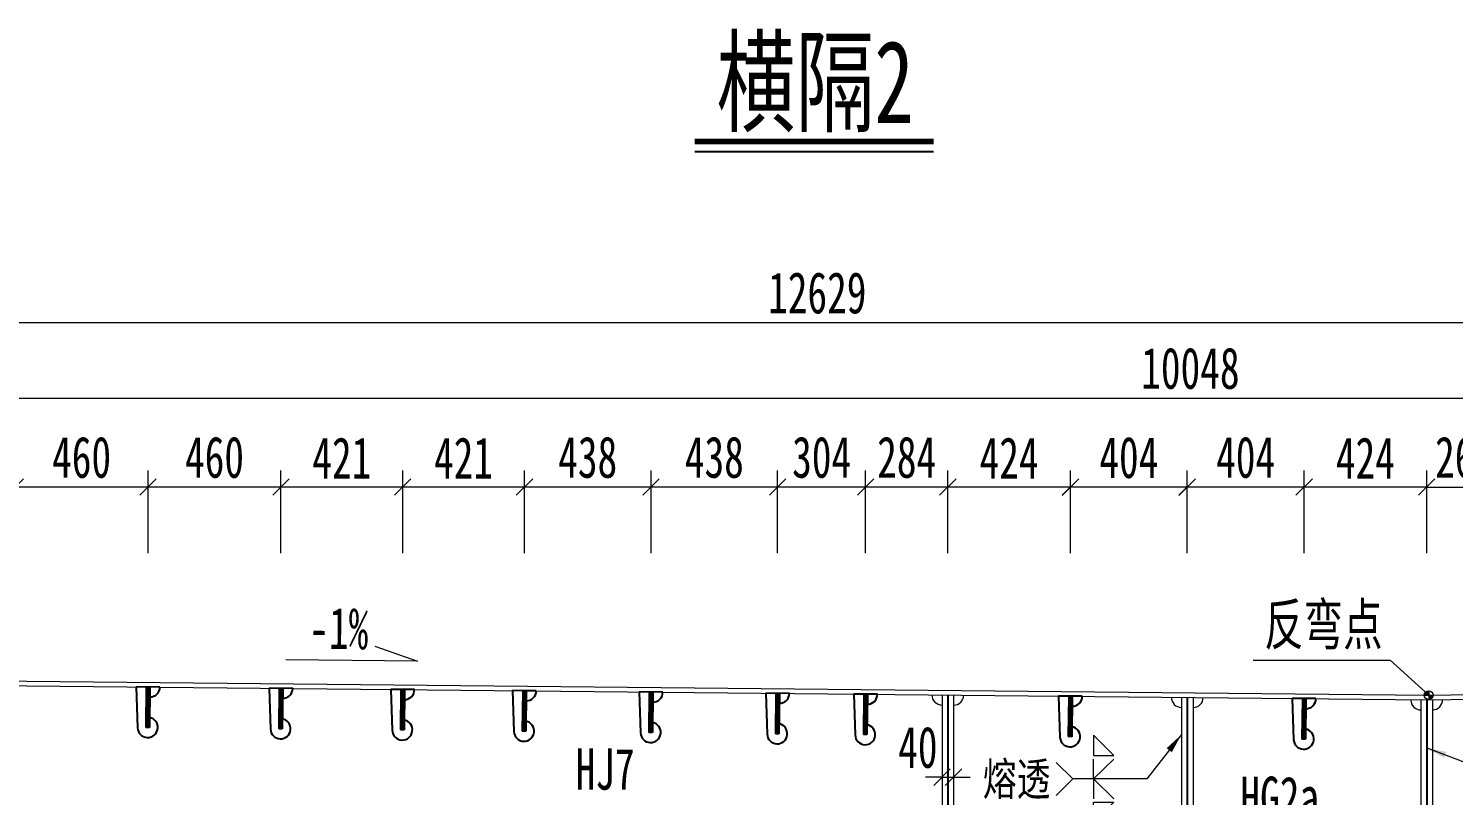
# Model space of a CAD drawing. Header units: millimetres. Extents: x -89049 to 410567, y -307459 to -100425.
# Drawn here: x 131896 to 136825, y -122759 to -120106 of the extents above; entities that cross this region are included whole.
import ezdxf
from ezdxf.enums import TextEntityAlignment as Align

# ---------------------------------------------------------------- set-up
doc = ezdxf.new("R2010")
doc.units = ezdxf.units.MM
doc.layers.get('Defpoints').update_dxf_attribs({"color": 8})
for name, color, linetype, lineweight in [('Dim', 4, 'Continuous', 15), ('文字', 7, 'Continuous', 15), ('标注线及字体', 2, 'Continuous', 15), ('细实线', 4, 'Continuous', 15), ('钢板粗线', 1, 'Continuous', 25), ('钢板细线', 6, 'Continuous', 15)]:
    doc.layers.add(name, color=color, linetype=linetype, lineweight=lineweight)
doc.layers.add('Text', color=4, linetype='Continuous')
doc.styles.add('111', font='', dxfattribs={"width": 0.7})
doc.styles.add('BM_Dim', font='', dxfattribs={"width": 0.85})
doc.styles.add('SMEDI', font='', dxfattribs={"width": 0.75})
doc.styles.get("Standard").update_dxf_attribs({"font": ''})
doc.styles.get('111').set_extended_font_data('仿宋_GB2312')
doc.styles.get('BM_Dim').set_extended_font_data('仿宋_GB2312')
doc.styles.get('SMEDI').set_extended_font_data('仿宋_GB2312')
doc.styles.get('Standard').set_extended_font_data('仿宋_GB2312')
doc.dimstyles.new('200', dxfattribs={"dimscale": 0, "dimtxt": 2.5, "dimasz": 1, "dimexe": 1, "dimexo": 1, "dimgap": 0.6, "dimtad": 1, "dimdec": 0, "dimdsep": 46, "dimtxsty": '111', "dimblk": 'OBLIQUE', "dimcen": 0, "dimclrd": 4, "dimclre": 4, "dimclrt": 4, "dimadec": 1, "dimazin": 2, "dimtfac": 1, "dimtdec": 0, "dimtix": 1, "dimtmove": 2, "dimatfit": 3, "dimfxl": 4, "dimfxlon": 1, "dimtolj": 1, "dimlwd": -1, "dimlwe": -1, "dimarcsym": 0})
doc.dimstyles.new('MSteel_1.0_1.0', dxfattribs={"dimtxt": 3, "dimasz": 1.2, "dimexe": 1, "dimexo": 1, "dimgap": 1, "dimtad": 3, "dimtoh": 1, "dimdec": 0, "dimzin": 0, "dimdsep": 46, "dimtxsty": 'Standard', "dimblk": 'ARCHTICK', "dimcen": 0.09, "dimclrd": 3, "dimclre": 3, "dimadec": 0, "dimazin": 0, "dimtfac": 1, "dimtdec": 4, "dimtofl": 0, "dimtmove": 0, "dimatfit": 3, "dimfxl": 1, "dimtolj": 1, "dimtzin": 0, "dimarcsym": 0})

# ---------------------------------------------------------------- blocks, each defined once
blk = doc.blocks.new('_Oblique')
at = {"color": 0, "linetype": 'ByBlock', "lineweight": -2}
blk.add_line((-0.5, -0.5), (0.5, 0.5), dxfattribs=at)
blk = doc.blocks.new('*D317')
at = {"layer": 'Defpoints', "color": 0, "transparency": 16777216}
for p in [(140939.3, -121384.1), (130891.2, -122353), (140939.3, -122348.6)]:
    blk.add_point(p, dxfattribs=at)
at = {"layer": '细实线', "color": 4, "transparency": 16777216}
for p, q in [((130891.2, -121612.7), (130891.2, -121327)), ((140939.3, -121612.7), (140939.3, -121327)), ((130891.2, -121384.1), (140939.3, -121384.1))]:
    blk.add_line(p, q, dxfattribs=at)
at = {"layer": '细实线', "color": 4, "transparency": 16777216, "xscale": 57.14285714285715, "yscale": 57.14285714285715, "zscale": 57.14285714285715, "rotation": 180}
blk.add_blockref('_Oblique', (130891.2, -121384.1), dxfattribs=at)
at = {"layer": '细实线', "color": 4, "transparency": 16777216, "xscale": 57.14285714285715, "yscale": 57.14285714285715, "zscale": 57.14285714285715}
blk.add_blockref('_Oblique', (140939.3, -121384.1), dxfattribs=at)
at = {"layer": '细实线', "color": 4, "transparency": 16777216, "insert": (135915.2, -121281.9), "char_height": 142.86, "attachment_point": 5, "style": '111'}
blk.add_mtext('\\A1;10048', dxfattribs=at)
blk = doc.blocks.new('*D333')
at = {"layer": 'Defpoints', "color": 0, "transparency": 16777216}
for p in [(135076.1, -121691.9), (135076.1, -122413), (135500.2, -122415.2)]:
    blk.add_point(p, dxfattribs=at)
at = {"layer": '细实线', "color": 4, "transparency": 16777216}
for p, q in [((135076.1, -121920.5), (135076.1, -121634.7)), ((135500.2, -121920.5), (135500.2, -121634.7)), ((135500.2, -121691.9), (135076.1, -121691.9))]:
    blk.add_line(p, q, dxfattribs=at)
at = {"layer": '细实线', "color": 4, "transparency": 16777216, "xscale": 57.14285714285715, "yscale": 57.14285714285715, "zscale": 57.14285714285715, "rotation": 180}
blk.add_blockref('_Oblique', (135076.1, -121691.9), dxfattribs=at)
at = {"layer": '细实线', "color": 4, "transparency": 16777216, "xscale": 57.14285714285715, "yscale": 57.14285714285715, "zscale": 57.14285714285715}
blk.add_blockref('_Oblique', (135500.2, -121691.9), dxfattribs=at)
at = {"layer": '细实线', "color": 4, "transparency": 16777216, "insert": (135288.1, -121591.2), "char_height": 142.86, "attachment_point": 5, "style": '111'}
blk.add_mtext('\\A1;424', dxfattribs=at)
blk = doc.blocks.new('*D334')
at = {"layer": 'Defpoints', "color": 0, "transparency": 16777216}
for p in [(134791.8, -121691.9), (134791.8, -122408.1), (135076.1, -122413)]:
    blk.add_point(p, dxfattribs=at)
at = {"layer": '细实线', "color": 4, "transparency": 16777216}
for p, q in [((134791.8, -121920.5), (134791.8, -121634.7)), ((135076.1, -121920.5), (135076.1, -121634.7)), ((135076.1, -121691.9), (134791.8, -121691.9))]:
    blk.add_line(p, q, dxfattribs=at)
at = {"layer": '细实线', "color": 4, "transparency": 16777216, "xscale": 57.14285714285715, "yscale": 57.14285714285715, "zscale": 57.14285714285715, "rotation": 180}
blk.add_blockref('_Oblique', (134791.8, -121691.9), dxfattribs=at)
at = {"layer": '细实线', "color": 4, "transparency": 16777216, "xscale": 57.14285714285715, "yscale": 57.14285714285715, "zscale": 57.14285714285715}
blk.add_blockref('_Oblique', (135076.1, -121691.9), dxfattribs=at)
at = {"layer": '细实线', "color": 4, "transparency": 16777216, "insert": (134933.9, -121589.6), "char_height": 142.86, "attachment_point": 5, "style": '111'}
blk.add_mtext('\\A1;284', dxfattribs=at)
blk = doc.blocks.new('*D336')
at = {"layer": 'Defpoints', "color": 0, "transparency": 16777216}
for p in [(140939.3, -121123.3), (128309.9, -122335.4), (140939.3, -122348.6)]:
    blk.add_point(p, dxfattribs=at)
at = {"layer": '细实线', "color": 4, "transparency": 16777216}
for p, q in [((128309.9, -121351.9), (128309.9, -121066.2)), ((140939.3, -121351.9), (140939.3, -121066.2)), ((128309.9, -121123.3), (140939.3, -121123.3))]:
    blk.add_line(p, q, dxfattribs=at)
at = {"layer": '细实线', "color": 4, "transparency": 16777216, "xscale": 57.14285714285715, "yscale": 57.14285714285715, "zscale": 57.14285714285715, "rotation": 180}
blk.add_blockref('_Oblique', (128309.9, -121123.3), dxfattribs=at)
at = {"layer": '细实线', "color": 4, "transparency": 16777216, "xscale": 57.14285714285715, "yscale": 57.14285714285715, "zscale": 57.14285714285715}
blk.add_blockref('_Oblique', (140939.3, -121123.3), dxfattribs=at)
at = {"layer": '细实线', "color": 4, "transparency": 16777216, "insert": (134624.6, -121021.1), "char_height": 142.86, "attachment_point": 5, "style": '111'}
blk.add_mtext('\\A1;12629', dxfattribs=at)
blk = doc.blocks.new('12-140加劲 有过焊孔')
at = {"layer": 'Defpoints'}
blk.add_line((0, 0), (0, 140), dxfattribs=at)
at = {"layer": '钢板粗线', "color": 7}
for p, q in [((-6, 0), (-6, 140)), ((-6, 140), (6, 140)), ((6, 0), (6, 140)), ((41, 0), (35, 141.5)), ((-41, 0), (41, 0))]:
    blk.add_line(p, q, dxfattribs=at)
for centre, start, end in [((0, 140), 2.441, 260.1291), ((-6, 0), 90, 180)]:
    blk.add_arc(centre, 35, start, end, dxfattribs=at)
blk = doc.blocks.new('*D343')
at = {"layer": 'Defpoints', "color": 0, "transparency": 16777216}
for p in [(134049.6, -121691.9), (134049.6, -122400.6), (134487.5, -122405)]:
    blk.add_point(p, dxfattribs=at)
at = {"layer": '细实线', "color": 4, "transparency": 16777216}
for p, q in [((134049.6, -121920.5), (134049.6, -121634.7)), ((134487.5, -121920.5), (134487.5, -121634.7)), ((134487.5, -121691.9), (134049.6, -121691.9))]:
    blk.add_line(p, q, dxfattribs=at)
at = {"layer": '细实线', "color": 4, "transparency": 16777216, "xscale": 57.14285714285715, "yscale": 57.14285714285715, "zscale": 57.14285714285715, "rotation": 180}
blk.add_blockref('_Oblique', (134049.6, -121691.9), dxfattribs=at)
at = {"layer": '细实线', "color": 4, "transparency": 16777216, "xscale": 57.14285714285715, "yscale": 57.14285714285715, "zscale": 57.14285714285715}
blk.add_blockref('_Oblique', (134487.5, -121691.9), dxfattribs=at)
at = {"layer": '细实线', "color": 4, "transparency": 16777216, "insert": (134268.6, -121589.6), "char_height": 142.86, "attachment_point": 5, "style": '111'}
blk.add_mtext('\\A1;438', dxfattribs=at)
blk = doc.blocks.new('*D345')
at = {"layer": 'Defpoints', "color": 0, "transparency": 16777216}
for p in [(133190.6, -121691.9), (133190.6, -122392), (133611.7, -122396.2)]:
    blk.add_point(p, dxfattribs=at)
at = {"layer": '细实线', "color": 4, "transparency": 16777216}
for p, q in [((133190.6, -121920.5), (133190.6, -121634.7)), ((133611.7, -121920.5), (133611.7, -121634.7)), ((133611.7, -121691.9), (133190.6, -121691.9))]:
    blk.add_line(p, q, dxfattribs=at)
at = {"layer": '细实线', "color": 4, "transparency": 16777216, "xscale": 57.14285714285715, "yscale": 57.14285714285715, "zscale": 57.14285714285715, "rotation": 180}
blk.add_blockref('_Oblique', (133190.6, -121691.9), dxfattribs=at)
at = {"layer": '细实线', "color": 4, "transparency": 16777216, "xscale": 57.14285714285715, "yscale": 57.14285714285715, "zscale": 57.14285714285715}
blk.add_blockref('_Oblique', (133611.7, -121691.9), dxfattribs=at)
at = {"layer": '细实线', "color": 4, "transparency": 16777216, "insert": (133401.1, -121591.2), "char_height": 142.86, "attachment_point": 5, "style": '111'}
blk.add_mtext('\\A1;421', dxfattribs=at)
blk = doc.blocks.new('...')
at = {"layer": '细实线'}
h = blk.add_hatch(color=256, dxfattribs=at)
h.dxf.hatch_style = 1
h.paths.add_polyline_path([(-15.3, 0, -0.414214), (0, 15.3), (0, 0)])
h.paths.add_polyline_path([(0, -15.3), (0, 0), (15.3, 0, -0.414214)])
for p, q in [((0, 15.3), (0, -15.3)), ((-15.3, 0), (15.3, 0))]:
    blk.add_line(p, q, dxfattribs=at)
blk.add_circle((0, 0), 15.3, dxfattribs=at)
blk = doc.blocks.new('*D4683')
at = {"layer": 'Defpoints', "color": 0, "transparency": 16777216}
for p in [(-4582.9, 542.1), (-4582.9, -189.7), (-4844.9, -197.4)]:
    blk.add_point(p, dxfattribs=at)
at = {"layer": '细实线', "color": 4, "transparency": 16777216}
for p, q in [((-4844.9, 313.5), (-4844.9, 599.3)), ((-4582.9, 313.5), (-4582.9, 599.3)), ((-4844.9, 542.1), (-4582.9, 542.1))]:
    blk.add_line(p, q, dxfattribs=at)
at = {"layer": '细实线', "color": 4, "transparency": 16777216, "xscale": 57.14285714285715, "yscale": 57.14285714285715, "zscale": 57.14285714285715, "rotation": 180}
blk.add_blockref('_Oblique', (-4844.9, 542.1), dxfattribs=at)
at = {"layer": '细实线', "color": 4, "transparency": 16777216, "xscale": 57.14285714285715, "yscale": 57.14285714285715, "zscale": 57.14285714285715}
blk.add_blockref('_Oblique', (-4582.9, 542.1), dxfattribs=at)
at = {"layer": '细实线', "color": 4, "transparency": 16777216, "insert": (-4713.9, 644.4), "char_height": 142.86, "attachment_point": 5, "style": '111'}
blk.add_mtext('\\A1;262', dxfattribs=at)
blk = doc.blocks.new('*D4690')
at = {"layer": 'Defpoints', "color": 0, "transparency": 16777216}
for p in [(-5269, 542.1), (-5269, -189.3), (-4844.9, -197.4)]:
    blk.add_point(p, dxfattribs=at)
at = {"layer": '细实线', "color": 4, "transparency": 16777216}
for p, q in [((-5269, 313.5), (-5269, 599.3)), ((-4844.9, 313.5), (-4844.9, 599.3)), ((-4844.9, 542.1), (-5269, 542.1))]:
    blk.add_line(p, q, dxfattribs=at)
at = {"layer": '细实线', "color": 4, "transparency": 16777216, "xscale": 57.14285714285715, "yscale": 57.14285714285715, "zscale": 57.14285714285715, "rotation": 180}
blk.add_blockref('_Oblique', (-5269, 542.1), dxfattribs=at)
at = {"layer": '细实线', "color": 4, "transparency": 16777216, "xscale": 57.14285714285715, "yscale": 57.14285714285715, "zscale": 57.14285714285715}
blk.add_blockref('_Oblique', (-4844.9, 542.1), dxfattribs=at)
at = {"layer": '细实线', "color": 4, "transparency": 16777216, "insert": (-5057, 642.8), "char_height": 142.86, "attachment_point": 5, "style": '111'}
blk.add_mtext('\\A1;424', dxfattribs=at)
blk = doc.blocks.new('*D4691')
at = {"layer": 'Defpoints', "color": 0, "transparency": 16777216}
for p in [(-5673.1, 542.1), (-5673.1, -185.2), (-5269, -189.3)]:
    blk.add_point(p, dxfattribs=at)
at = {"layer": '细实线', "color": 4, "transparency": 16777216}
for p, q in [((-5673.1, 313.5), (-5673.1, 599.3)), ((-5269, 313.5), (-5269, 599.3)), ((-5269, 542.1), (-5673.1, 542.1))]:
    blk.add_line(p, q, dxfattribs=at)
at = {"layer": '细实线', "color": 4, "transparency": 16777216, "xscale": 57.14285714285715, "yscale": 57.14285714285715, "zscale": 57.14285714285715, "rotation": 180}
blk.add_blockref('_Oblique', (-5673.1, 542.1), dxfattribs=at)
at = {"layer": '细实线', "color": 4, "transparency": 16777216, "xscale": 57.14285714285715, "yscale": 57.14285714285715, "zscale": 57.14285714285715}
blk.add_blockref('_Oblique', (-5269, 542.1), dxfattribs=at)
at = {"layer": '细实线', "color": 4, "transparency": 16777216, "insert": (-5471.1, 644.4), "char_height": 142.86, "attachment_point": 5, "style": '111'}
blk.add_mtext('\\A1;404', dxfattribs=at)
blk = doc.blocks.new('*D4692')
at = {"layer": 'Defpoints', "color": 0, "transparency": 16777216}
for p in [(-6077.2, 541.5), (-6077.2, -181.2), (-5673.1, -185.2)]:
    blk.add_point(p, dxfattribs=at)
at = {"layer": '细实线', "color": 4, "transparency": 16777216}
for p, q in [((-6077.2, 312.9), (-6077.2, 598.7)), ((-5673.1, 312.9), (-5673.1, 598.7)), ((-5673.1, 541.5), (-6077.2, 541.5))]:
    blk.add_line(p, q, dxfattribs=at)
at = {"layer": '细实线', "color": 4, "transparency": 16777216, "xscale": 57.14285714285715, "yscale": 57.14285714285715, "zscale": 57.14285714285715, "rotation": 180}
blk.add_blockref('_Oblique', (-6077.2, 541.5), dxfattribs=at)
at = {"layer": '细实线', "color": 4, "transparency": 16777216, "xscale": 57.14285714285715, "yscale": 57.14285714285715, "zscale": 57.14285714285715}
blk.add_blockref('_Oblique', (-5673.1, 541.5), dxfattribs=at)
at = {"layer": '细实线', "color": 4, "transparency": 16777216, "insert": (-5875.2, 643.7), "char_height": 142.86, "attachment_point": 5, "style": '111'}
blk.add_mtext('\\A1;404', dxfattribs=at)
blk = doc.blocks.new('_ArchTick')
at = {"color": 0, "linetype": 'ByBlock', "const_width": 0.15}
blk.add_lwpolyline([(-0.5, -0.5), (0.5, 0.5)], dxfattribs=at)
blk = doc.blocks.new('全融透2')
at = {"layer": 'Dim'}
blk.add_line((0, 0), (-4.479, 0), dxfattribs=at)
for points in [[(-3.227, 2.645), (-3.227, 1.414), (-1.995, 1.414)], [(-3.227, -2.645), (-3.227, -1.414), (-1.995, -1.414)]]:
    blk.add_lwpolyline(points, close=True, dxfattribs=at)
for points in [[(-5.479, 1), (-4.479, 0), (-5.479, -1)], [(-1.995, 1.206), (-3.227, 0), (-3.227, 1.206)], [(-1.995, -1.206), (-3.227, 0), (-3.227, -1.206)]]:
    blk.add_lwpolyline(points, dxfattribs=at)
at = {"layer": 'Text', "style": 'SMEDI', "width": 0.75}
blk.add_text('熔透', height=2, dxfattribs=at).set_placement((-9.923, 0), align=Align.MIDDLE_LEFT)
blk = doc.blocks.new('*D342')
at = {"layer": 'Defpoints', "color": 0, "transparency": 16777216}
for p in [(134487.5, -121691.9), (134487.5, -122405), (134791.8, -122408.1)]:
    blk.add_point(p, dxfattribs=at)
at = {"layer": '细实线', "color": 4, "transparency": 16777216}
for p, q in [((134487.5, -121920.5), (134487.5, -121634.7)), ((134791.8, -121920.5), (134791.8, -121634.7)), ((134791.8, -121691.9), (134487.5, -121691.9))]:
    blk.add_line(p, q, dxfattribs=at)
at = {"layer": '细实线', "color": 4, "transparency": 16777216, "xscale": 57.14285714285715, "yscale": 57.14285714285715, "zscale": 57.14285714285715, "rotation": 180}
blk.add_blockref('_Oblique', (134487.5, -121691.9), dxfattribs=at)
at = {"layer": '细实线', "color": 4, "transparency": 16777216, "xscale": 57.14285714285715, "yscale": 57.14285714285715, "zscale": 57.14285714285715}
blk.add_blockref('_Oblique', (134791.8, -121691.9), dxfattribs=at)
at = {"layer": '细实线', "color": 4, "transparency": 16777216, "insert": (134639.7, -121589.6), "char_height": 142.86, "attachment_point": 5, "style": '111'}
blk.add_mtext('\\A1;304', dxfattribs=at)
blk = doc.blocks.new('*D344')
at = {"layer": 'Defpoints', "color": 0, "transparency": 16777216}
for p in [(133611.7, -121691.9), (133611.7, -122396.2), (134049.6, -122400.6)]:
    blk.add_point(p, dxfattribs=at)
at = {"layer": '细实线', "color": 4, "transparency": 16777216}
for p, q in [((133611.7, -121920.5), (133611.7, -121634.7)), ((134049.6, -121920.5), (134049.6, -121634.7)), ((134049.6, -121691.9), (133611.7, -121691.9))]:
    blk.add_line(p, q, dxfattribs=at)
at = {"layer": '细实线', "color": 4, "transparency": 16777216, "xscale": 57.14285714285715, "yscale": 57.14285714285715, "zscale": 57.14285714285715, "rotation": 180}
blk.add_blockref('_Oblique', (133611.7, -121691.9), dxfattribs=at)
at = {"layer": '细实线', "color": 4, "transparency": 16777216, "xscale": 57.14285714285715, "yscale": 57.14285714285715, "zscale": 57.14285714285715}
blk.add_blockref('_Oblique', (134049.6, -121691.9), dxfattribs=at)
at = {"layer": '细实线', "color": 4, "transparency": 16777216, "insert": (133830.6, -121589.6), "char_height": 142.86, "attachment_point": 5, "style": '111'}
blk.add_mtext('\\A1;438', dxfattribs=at)
blk = doc.blocks.new('*D347')
at = {"layer": 'Defpoints', "color": 0, "transparency": 16777216}
for p in [(132309.9, -121691.9), (132309.9, -122383.2), (132769.6, -122387.8)]:
    blk.add_point(p, dxfattribs=at)
at = {"layer": '细实线', "color": 4, "transparency": 16777216}
for p, q in [((132309.9, -121920.5), (132309.9, -121634.7)), ((132769.6, -121920.5), (132769.6, -121634.7)), ((132769.6, -121691.9), (132309.9, -121691.9))]:
    blk.add_line(p, q, dxfattribs=at)
at = {"layer": '细实线', "color": 4, "transparency": 16777216, "xscale": 57.14285714285715, "yscale": 57.14285714285715, "zscale": 57.14285714285715, "rotation": 180}
blk.add_blockref('_Oblique', (132309.9, -121691.9), dxfattribs=at)
at = {"layer": '细实线', "color": 4, "transparency": 16777216, "xscale": 57.14285714285715, "yscale": 57.14285714285715, "zscale": 57.14285714285715}
blk.add_blockref('_Oblique', (132769.6, -121691.9), dxfattribs=at)
at = {"layer": '细实线', "color": 4, "transparency": 16777216, "insert": (132539.7, -121589.6), "char_height": 142.86, "attachment_point": 5, "style": '111'}
blk.add_mtext('\\A1;460', dxfattribs=at)
blk = doc.blocks.new('*D346')
at = {"layer": 'Defpoints', "color": 0, "transparency": 16777216}
for p in [(132769.6, -121691.9), (132769.6, -122387.8), (133190.6, -122392)]:
    blk.add_point(p, dxfattribs=at)
at = {"layer": '细实线', "color": 4, "transparency": 16777216}
for p, q in [((132769.6, -121920.5), (132769.6, -121634.7)), ((133190.6, -121920.5), (133190.6, -121634.7)), ((133190.6, -121691.9), (132769.6, -121691.9))]:
    blk.add_line(p, q, dxfattribs=at)
at = {"layer": '细实线', "color": 4, "transparency": 16777216, "xscale": 57.14285714285715, "yscale": 57.14285714285715, "zscale": 57.14285714285715, "rotation": 180}
blk.add_blockref('_Oblique', (132769.6, -121691.9), dxfattribs=at)
at = {"layer": '细实线', "color": 4, "transparency": 16777216, "xscale": 57.14285714285715, "yscale": 57.14285714285715, "zscale": 57.14285714285715}
blk.add_blockref('_Oblique', (133190.6, -121691.9), dxfattribs=at)
at = {"layer": '细实线', "color": 4, "transparency": 16777216, "insert": (132980.1, -121591.2), "char_height": 142.86, "attachment_point": 5, "style": '111'}
blk.add_mtext('\\A1;421', dxfattribs=at)
blk = doc.blocks.new('*D348')
at = {"layer": 'Defpoints', "color": 0, "transparency": 16777216}
for p in [(131850.1, -121691.9), (131850.1, -122378.6), (132309.9, -122383.2)]:
    blk.add_point(p, dxfattribs=at)
at = {"layer": '细实线', "color": 4, "transparency": 16777216}
for p, q in [((131850.1, -121920.5), (131850.1, -121634.7)), ((132309.9, -121920.5), (132309.9, -121634.7)), ((132309.9, -121691.9), (131850.1, -121691.9))]:
    blk.add_line(p, q, dxfattribs=at)
at = {"layer": '细实线', "color": 4, "transparency": 16777216, "xscale": 57.14285714285715, "yscale": 57.14285714285715, "zscale": 57.14285714285715, "rotation": 180}
blk.add_blockref('_Oblique', (131850.1, -121691.9), dxfattribs=at)
at = {"layer": '细实线', "color": 4, "transparency": 16777216, "xscale": 57.14285714285715, "yscale": 57.14285714285715, "zscale": 57.14285714285715}
blk.add_blockref('_Oblique', (132309.9, -121691.9), dxfattribs=at)
at = {"layer": '细实线', "color": 4, "transparency": 16777216, "insert": (132080, -121589.6), "char_height": 142.86, "attachment_point": 5, "style": '111'}
blk.add_mtext('\\A1;460', dxfattribs=at)
blk = doc.blocks.new('*D355')
at = {"layer": 'Defpoints', "color": 0, "transparency": 16777216}
for p in [(135056.1, -122640.1), (135096.1, -122647.4), (135096.1, -122695)]:
    blk.add_point(p, dxfattribs=at)
at = {"layer": '细实线', "color": 4, "transparency": 16777216}
for p, q in [((135056.1, -122695), (134998.9, -122695)), ((135056.1, -122695), (135056.1, -122752.1)), ((135056.1, -122695), (135096.1, -122695)), ((135096.1, -122695), (135096.1, -122752.1)), ((135096.1, -122695), (135153.2, -122695))]:
    blk.add_line(p, q, dxfattribs=at)
at = {"layer": '细实线', "color": 4, "transparency": 16777216, "xscale": 57.14285714285715, "yscale": 57.14285714285715, "zscale": 57.14285714285715}
blk.add_blockref('_Oblique', (135056.1, -122695), dxfattribs=at)
at = {"layer": '细实线', "color": 4, "transparency": 16777216, "xscale": 57.14285714285715, "yscale": 57.14285714285715, "zscale": 57.14285714285715, "rotation": 180}
blk.add_blockref('_Oblique', (135096.1, -122695), dxfattribs=at)
at = {"layer": '细实线', "color": 4, "transparency": 16777216, "insert": (134972.5, -122592.7), "char_height": 142.86, "attachment_point": 5, "style": '111'}
blk.add_mtext('\\A1;40', dxfattribs=at)
blk = doc.blocks.new('*D560')
at = {"layer": 'Defpoints', "color": 0, "transparency": 16777216}
for p in [(130901.3, -122374.3), (132798.2, -124578.2), (132916.5, -124606.1), (132957, -124606.1), (140029.9, -124606.1)]:
    blk.add_point(p, dxfattribs=at)
at = {"layer": '细实线', "color": 4, "transparency": 16777216}
blk.add_line((132859.4, -124606.1), (132738.7, -124606.1), dxfattribs=at)
blk.add_arc((132957, -124606.1), 161.2, 132.6489, 180, dxfattribs=at)
at = {"layer": '细实线', "color": 4, "transparency": 16777216, "xscale": 57.14285714285715, "yscale": 57.14285714285715, "zscale": 57.14285714285715}
for p, rotation in [((132847.8, -124487.5), 42.64891912976098), ((132795.8, -124606.1), 270)]:
    blk.add_blockref('_Oblique', p, dxfattribs=dict(at, rotation=rotation))
at = {"layer": '细实线', "color": 4, "transparency": 16777216, "insert": (132658.3, -124508.2), "char_height": 142.857, "attachment_point": 5, "rotation": 71.8543, "style": '111'}
blk.add_mtext('\\A1;47.4%%d', dxfattribs=at)
blk = doc.blocks.new('fff')
at = {"layer": 'Defpoints', "color": 8}
for p, q in [((-5673.1, -185.2), (-5673.1, -2372.1)), ((-4844.9, -193.6), (-4844.9, -2372.1))]:
    blk.add_line(p, q, dxfattribs=at)
at = {"layer": '细实线'}
for p, q in [((-5445.4, -56.3), (-4970.7, -56.3)), ((-4970.7, -56.3), (-4838.1, -177.6))]:
    blk.add_line(p, q, dxfattribs=at)
at = {"layer": '钢板细线', "color": 3}
for p, q in [((-5693.1, -185), (-5693.1, -2372.1)), ((-5653.1, -185.4), (-5653.1, -2372.1)), ((-4864.9, -193.9), (-4864.9, -2372.1)), ((-4824.9, -193.3), (-4824.9, -2372.1))]:
    blk.add_line(p, q, dxfattribs=at)
at = {"layer": '钢板细线'}
for centre, start, end in [((-5693.1, -185), 179.422, 270), ((-5653.1, -185.4), 270, 359.5082), ((-4864.9, -193.9), 180.8594, 270), ((-4824.9, -193.3), 270, 0.8594)]:
    blk.add_arc(centre, 35, start, end, dxfattribs=at)
at = {"layer": '细实线', "rotation": 179.4262908401}
for p in [(-6077.2, -181.2), (-5269, -189.3)]:
    blk.add_blockref('12-140加劲 有过焊孔', p, dxfattribs=at)
at = {"layer": '细实线'}
blk.add_blockref('...', (-4838.1, -177.6), dxfattribs=at)
at = {"layer": '细实线', "color": 8, "xscale": 57.1428571428572, "yscale": 57.1428571428572, "zscale": 57.1428571428572}
blk.add_blockref('全融透2', (-5813.1, -467.4), dxfattribs=at)
at = {"layer": '文字', "style": 'BM_Dim', "width": 0.7}
blk.add_text('反弯点', height=142.86, dxfattribs=at).set_placement((-5202.1, -47.3), align=Align.BOTTOM_CENTER)
at = {"layer": '细实线'}
for base, p1, p2, override, picture, middle in [((-6077.2, 541.5), (-5673.1, -185.2), (-6077.2, -181.2), {"dimscale": 57.142857, "dimblk": 'Oblique'}, '*D4692', (-5875.2, 643.7)), ((-5673.1, 542.1), (-5269, -189.3), (-5673.1, -185.2), {"dimscale": 57.142857, "dimblk": 'Oblique'}, '*D4691', (-5471.1, 644.4)), ((-5269, 542.1), (-4844.9, -197.4), (-5269, -189.3), {"dimscale": 57.142857, "dimblk": 'Oblique'}, '*D4690', (-5057, 642.8)), ((-4582.9, 542.1), (-4844.9, -197.4), (-4582.9, -189.7), {"dimscale": 57.142857, "dimtxsty": '111', "dimblk": 'Oblique'}, '*D4683', (-4713.9, 644.4))]:
    dim = blk.add_linear_dim(base=base, p1=p1, p2=p2, dimstyle='200', override=override, dxfattribs=at)
    dim.commit()
    dim.dimension.update_dxf_attribs({"geometry": picture, "text_midpoint": middle})
at = {"layer": 'Dim', "color": 8}
for points in [[(-5693.1, -313.9), (-5813.1, -467.4)], [(-4844.9, -360.1), (-4596.1, -453.4)]]:
    blk.add_leader(points, dimstyle='MSteel_1.0_1.0', override={"dimscale": 57.142857, "dimclrd": 256}, dxfattribs=at)

msp = doc.modelspace()

# ---------------------------------------------------------------- linework, layer by layer
at = {"color": 4}
msp.add_line((134200.7, -120531.2), (135026.8, -120531.2), dxfattribs=at)
at = {"color": 6, "const_width": 20.6, "elevation": 0}
msp.add_lwpolyline([(134200.7, -120497), (135026.8, -120497)], dxfattribs=at)
at = {"layer": 'Defpoints', "color": 8}
msp.add_line((135076.1, -122410.9), (135076.1, -124606.1), dxfattribs=at)
at = {"layer": '细实线'}
for p, q in [((133094.5, -122242.5), (133241.3, -122293.8)), ((133241.3, -122293.8), (132786.6, -122289.3))]:
    msp.add_line(p, q, dxfattribs=at)
at = {"layer": '钢板细线', "color": 3}
for p, q in [((135056.1, -122410.7), (135056.1, -124606.1)), ((135096.1, -122411.1), (135096.1, -124606.1))]:
    msp.add_line(p, q, dxfattribs=at)
at = {"layer": '钢板细线'}
for points in [[(128309.9, -122327.1), (136739.3, -122411.6), (141577.4, -122339)], [(128309.9, -122343.1), (136739.4, -122427.6), (141577.4, -122355)]]:
    msp.add_lwpolyline(points, dxfattribs=at)
for centre, start, end in [((135056.1, -122410.7), 179.4263, 270), ((135096.1, -122411.1), 270, 359.4263)]:
    msp.add_arc(centre, 35, start, end, dxfattribs=at)

# ---------------------------------------------------------------- block references
at = {"layer": '细实线'}
msp.add_blockref('fff', (141577.4, -122234), dxfattribs=at)
at = {"layer": '细实线', "rotation": 179.4262908401}
for p in [(132309.9, -122383.2), (132769.6, -122387.8), (133190.6, -122392), (133611.7, -122396.2), (134049.6, -122400.6), (134487.5, -122405), (134791.8, -122408.1)]:
    msp.add_blockref('12-140加劲 有过焊孔', p, dxfattribs=at)

# ---------------------------------------------------------------- texts
at = {"layer": '文字', "style": 'BM_Dim', "width": 0.7}
msp.add_text('-1%', height=142.86, rotation=359.4263, dxfattribs=at).set_placement((132968.6, -122294.6), align=Align.BOTTOM_CENTER)
for s, p in [('HJ7', (133890.8, -122781.3)), ('HG2a', (136224.3, -122879))]:
    msp.add_text(s, height=142.86, dxfattribs=at).set_placement(p, align=Align.BOTTOM_CENTER)
at = {"layer": '标注线及字体', "style": '111', "width": 0.7}
msp.add_text('横隔2', height=285.71, dxfattribs=at).set_placement((134617, -120285.9), align=Align.MIDDLE)

# ---------------------------------------------------------------- dimensions: what is measured, and where the dimension line sits
at = {"layer": '细实线'}
for base, p1, p2, override, picture, middle in [((140939.3, -121123.3), (128309.9, -122335.4), (140939.3, -122348.6), {"dimscale": 57.142857, "dimtxsty": '111', "dimblk": 'Oblique'}, '*D336', (134624.6, -121021.1)), ((140939.3, -121384.1), (130891.2, -122353), (140939.3, -122348.6), {"dimscale": 57.142857, "dimtxsty": '111', "dimblk": 'Oblique'}, '*D317', (135915.2, -121281.9)), ((131850.1, -121691.9), (132309.9, -122383.2), (131850.1, -122378.6), {"dimscale": 57.142857, "dimblk": 'Oblique'}, '*D348', (132080, -121589.6)), ((132309.9, -121691.9), (132769.6, -122387.8), (132309.9, -122383.2), {"dimscale": 57.142857, "dimblk": 'Oblique'}, '*D347', (132539.7, -121589.6)), ((132769.6, -121691.9), (133190.6, -122392), (132769.6, -122387.8), {"dimscale": 57.142857, "dimblk": 'Oblique'}, '*D346', (132980.1, -121591.2)), ((133190.6, -121691.9), (133611.7, -122396.2), (133190.6, -122392), {"dimscale": 57.142857, "dimblk": 'Oblique'}, '*D345', (133401.1, -121591.2)), ((133611.7, -121691.9), (134049.6, -122400.6), (133611.7, -122396.2), {"dimscale": 57.142857, "dimblk": 'Oblique'}, '*D344', (133830.6, -121589.6)), ((134049.6, -121691.9), (134487.5, -122405), (134049.6, -122400.6), {"dimscale": 57.142857, "dimblk": 'Oblique'}, '*D343', (134268.6, -121589.6)), ((134487.5, -121691.9), (134791.8, -122408.1), (134487.5, -122405), {"dimscale": 57.142857, "dimblk": 'Oblique'}, '*D342', (134639.7, -121589.6)), ((134791.8, -121691.9), (135076.1, -122413), (134791.8, -122408.1), {"dimscale": 57.142857, "dimblk": 'Oblique'}, '*D334', (134933.9, -121589.6)), ((135076.1, -121691.9), (135500.2, -122415.2), (135076.1, -122413), {"dimscale": 57.142857, "dimblk": 'Oblique'}, '*D333', (135288.1, -121591.2))]:
    dim = msp.add_linear_dim(base=base, p1=p1, p2=p2, dimstyle='200', override=override, dxfattribs=at)
    dim.commit()
    dim.dimension.update_dxf_attribs({"geometry": picture, "text_midpoint": middle})
dim = msp.add_angular_dim_2l(base=(132798.2, -124578.2), line1=((130901.3, -122374.3), (132957, -124606.1)), line2=((140029.9, -124606.1), (132916.5, -124606.1)), dimstyle='200', override={"dimscale": 57.142857, "dimblk": 'Oblique'}, dxfattribs=at)
dim.commit()
dim.dimension.update_dxf_attribs({"geometry": '*D560', "text_midpoint": (132658.3, -124508.2), "dimtype": 162})
dim = msp.add_linear_dim(base=(135096.1, -122695), p1=(135056.1, -122640.1), p2=(135096.1, -122647.4), dimstyle='200', override={"dimscale": 57.142857, "dimblk": 'Oblique'}, dxfattribs=at)
dim.commit()
dim.dimension.update_dxf_attribs({"geometry": '*D355', "text_midpoint": (134972.5, -122592.7), "dimtype": 160})

doc.saveas('drawing.dxf')
